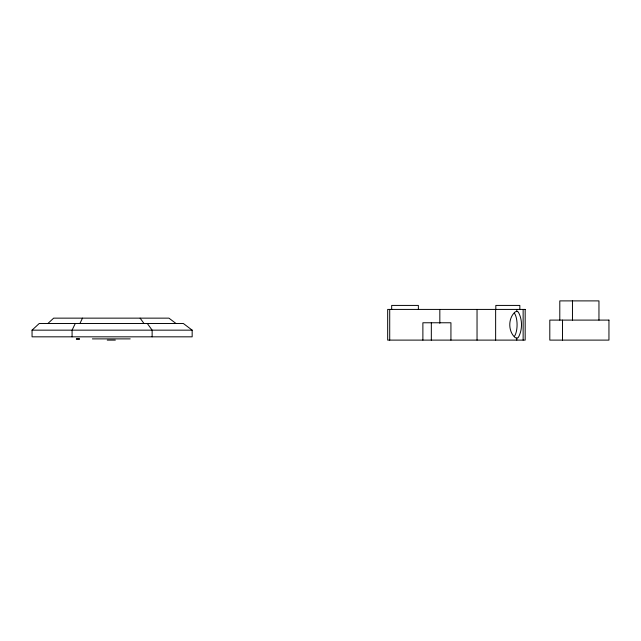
<?xml version="1.0" encoding="UTF-8"?>
<svg xmlns="http://www.w3.org/2000/svg" width="641" height="641" viewBox="0 0 641 641"><rect width="100%" height="100%" fill="white"/><g stroke="black" fill="none" stroke-linecap="round" stroke-linejoin="round"><path stroke-width="0.96" d="M75.269 323.489L72.08 330.155L72.08 336.829M79.925 323.489L82.481 318.144M32.05 330.155L39.245 323.489L183.35 323.489L192.164 330.155L192.164 336.829L32.05 336.829L32.05 330.155L192.164 330.155M47.899 323.489L53.66 318.144L168.936 318.144L175.995 323.489M516.79 338.111L518.16 337.655C522.607 330.379 522.607 319.146 518.16 311.879L516.79 311.422L515.22 311.879C507.968 318.056 507.968 331.477 515.22 337.655L516.79 338.111L516.79 340.107M76.351 338.769L79.556 338.769M92.392 338.889L130.203 338.889M76.343 339.209L79.54 339.209M107.247 340.107L115.332 340.107M147.318 323.489L152.133 330.155L152.133 336.829M140.115 318.144L143.969 323.489M598.958 320.099L598.958 300.893L559.793 300.893L559.793 320.099M572.461 300.893L572.461 320.099M562.477 320.099L562.477 340.107M523.136 309.419L523.136 340.107M519.835 309.419L519.835 305.42L495.822 305.42L495.822 309.419M516.79 309.419L516.79 311.422M495.637 309.419L495.637 340.107M477.04 309.419L477.04 340.107M450.935 340.107L450.935 322.768L422.884 322.768L422.884 340.107M439.83 309.419L439.83 323.28M431.329 322.768L431.329 340.107M418.365 309.419L418.365 305.42L391.675 305.42L391.675 309.419M389.712 309.419L389.712 340.107M514.435 313.209A13.341 5.296 -90 0 1 514.435 336.317M525.171 309.419L387.677 309.419L387.677 340.107L525.171 340.107L525.171 309.419M608.95 320.099L549.802 320.099L549.802 340.107L608.95 340.107L608.95 320.099"/></g></svg>
